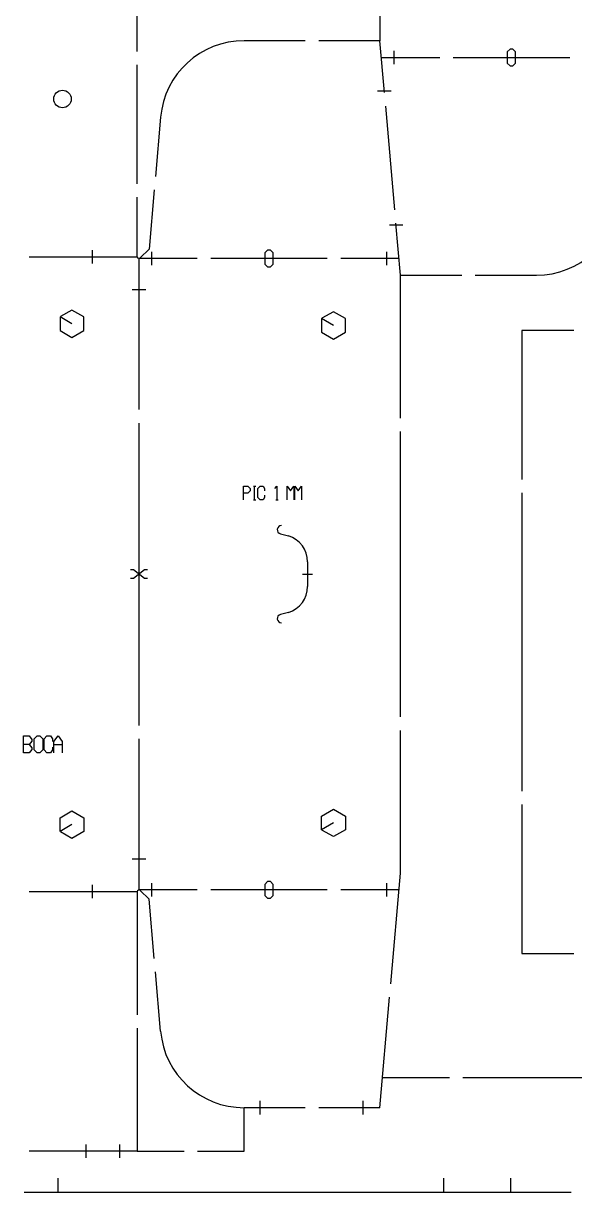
# Model space of a CAD drawing. Extents: x 0 to 3195, y 0 to 922.
# Drawn here: x 2431.2 to 2595.6, y 206.4 to 555.4 of the extents above; entities that cross this region are included whole.
import ezdxf

# ---------------------------------------------------------------- set-up
doc = ezdxf.new("R2010")
doc.units = 0
doc.layers.add('FACA_PONTES', color=4, linetype='CONTINUOUS')

msp = doc.modelspace()

# ---------------------------------------------------------------- linework, layer by layer
at = {"layer": 'FACA_Pontes', "color": 254, "linetype": 'CONTINUOUS', "true_color": 0xffffff}
for p, q in [((2537.56, 592.89), (2537.56, 550.27)), ((2465.18, 547.02), (2465.18, 564.77)), ((2515.29, 550.27), (2497.03, 550.27)), ((2537.56, 550.27), (2519.29, 550.27)), ((2538.91, 534.76), (2537.56, 550.27)), ((2465.18, 507.52), (2465.18, 543.02)), ((2541.98, 499.76), (2539.26, 530.77)), ((2472.13, 527.45), (2470.58, 509.73)), ((2465.18, 485.77), (2465.18, 503.52)), ((2470.23, 505.74), (2468.68, 488.03)), ((2543.68, 480.27), (2542.32, 495.77)), ((2468.68, 488.03), (2466.03, 485.41)), ((2543.68, 437.64), (2543.68, 480.27)), ((2543.68, 480.27), (2561.94, 480.27)), ((2565.94, 480.27), (2584.21, 480.27)), ((2445.68, 465.77), (2442.13, 467.82)), ((2442.13, 467.82), (2442.13, 463.72)), ((2445.68, 469.87), (2442.26, 467.9)), ((2449.23, 467.82), (2445.68, 469.87)), ((2449.23, 463.72), (2449.23, 467.82)), ((2523.68, 469.37), (2520.26, 467.4)), ((2527.23, 467.32), (2523.68, 469.37)), ((2523.68, 465.27), (2520.13, 467.32)), ((2520.13, 467.32), (2520.13, 463.22)), ((2527.23, 463.22), (2527.23, 467.32)), ((2442.13, 463.72), (2445.68, 461.67)), ((2445.68, 461.67), (2449.23, 463.72)), ((2520.13, 463.22), (2523.68, 461.17)), ((2523.68, 461.17), (2527.23, 463.22)), ((2579.85, 463.77), (2579.85, 419.27)), ((2595.35, 463.77), (2579.85, 463.77)), ((2543.68, 348.39), (2543.68, 433.64)), ((2579.85, 415.27), (2579.85, 326.27)), ((2507.86, 403.06), (2510.25, 402.42)), ((2515.94, 394.69), (2515.94, 387.34)), ((2510.25, 379.62), (2507.86, 378.97)), ((2543.68, 301.77), (2543.68, 344.39)), ((2579.85, 322.27), (2579.85, 277.77)), ((2442.13, 318.32), (2445.68, 320.37)), ((2442.13, 314.22), (2442.13, 318.32)), ((2445.68, 320.37), (2449.23, 318.32)), ((2449.23, 318.32), (2449.23, 314.22)), ((2520.13, 318.82), (2523.68, 320.87)), ((2520.13, 314.72), (2520.13, 318.82)), ((2523.68, 320.87), (2527.23, 318.82)), ((2527.23, 318.82), (2527.23, 314.72)), ((2445.68, 316.27), (2442.13, 314.22)), ((2445.68, 312.17), (2442.26, 314.14)), ((2449.23, 314.22), (2445.68, 312.17)), ((2523.68, 316.77), (2520.13, 314.72)), ((2523.68, 312.67), (2520.26, 314.64)), ((2527.23, 314.72), (2523.68, 312.67)), ((2540.79, 268.76), (2543.68, 301.77)), ((2465.18, 296.27), (2465.18, 259.52)), ((2468.68, 294.01), (2466.03, 296.62)), ((2470.23, 276.29), (2468.68, 294.01)), ((2579.85, 277.77), (2595.35, 277.77)), ((2472.13, 254.59), (2470.58, 272.3)), ((2537.56, 231.77), (2540.44, 264.77)), ((2465.18, 255.52), (2465.18, 218.77)), ((2538.34, 240.77), (2558.27, 240.77)), ((2562.27, 240.77), (2602.13, 240.77)), ((2497.03, 218.77), (2497.03, 231.77)), ((2515.29, 231.77), (2497.03, 231.77)), ((2537.56, 231.77), (2519.29, 231.77)), ((2465.18, 218.77), (2432.93, 218.77)), ((2465.18, 218.77), (2479.11, 218.77)), ((2483.11, 218.77), (2497.03, 218.77))]:
    msp.add_line(p, q, dxfattribs=at)
at = {"layer": 'FACA_Pontes', "color": 8, "linetype": 'CONTINUOUS', "true_color": 0x7f7f7f}
for p, q in [((2537.99, 545.27), (2555.39, 545.27)), ((2559.39, 545.27), (2594.17, 545.27)), ((2483.07, 485.27), (2465.68, 485.27)), ((2521.85, 485.27), (2487.07, 485.27)), ((2543.24, 485.27), (2525.85, 485.27)), ((2483.07, 296.77), (2465.68, 296.77)), ((2521.85, 296.77), (2487.07, 296.77)), ((2543.24, 296.77), (2525.85, 296.77))]:
    msp.add_line(p, q, dxfattribs=at)
at = {"layer": 'FACA_Pontes', "color": 4, "linetype": 'CONTINUOUS', "true_color": 0x00ffff}
for p, q in [((2541.78, 543.27), (2541.78, 547.27)), ((2576.36, 547.77), (2575.53, 546.93)), ((2575.53, 546.93), (2575.53, 543.6)), ((2577.19, 547.77), (2576.36, 547.77)), ((2578.02, 546.93), (2577.19, 547.77)), ((2578.02, 543.6), (2578.02, 546.93)), ((2575.53, 543.6), (2576.36, 542.77)), ((2576.36, 542.77), (2577.19, 542.77)), ((2577.19, 542.77), (2578.02, 543.6)), ((2536.86, 535.27), (2540.88, 535.27)), ((2540.36, 495.27), (2544.38, 495.27)), ((2451.68, 487.77), (2451.68, 483.77)), ((2469.46, 487.27), (2469.46, 483.27)), ((2504.05, 487.77), (2503.21, 486.93)), ((2503.21, 486.93), (2503.21, 483.6)), ((2504.88, 487.77), (2504.05, 487.77)), ((2505.71, 486.93), (2504.88, 487.77)), ((2505.71, 483.6), (2505.71, 486.93)), ((2539.46, 487.27), (2539.46, 483.27)), ((2503.21, 483.6), (2504.05, 482.77)), ((2504.05, 482.77), (2504.88, 482.77)), ((2504.88, 482.77), (2505.71, 483.6)), ((2463.68, 476.02), (2467.68, 476.02)), ((2496.83, 417.26), (2498.17, 417.26)), ((2496.83, 413.26), (2496.83, 417.26)), ((2498.17, 417.26), (2498.83, 416.59)), ((2498.83, 415.92), (2498.17, 415.25)), ((2498.83, 416.59), (2498.83, 415.92)), ((2499.83, 417.26), (2500.5, 417.26)), ((2500.16, 413.26), (2500.16, 417.26)), ((2501.16, 416.59), (2501.83, 417.26)), ((2501.16, 413.92), (2501.16, 416.59)), ((2501.83, 417.26), (2502.7, 417.26)), ((2502.7, 417.26), (2503.16, 416.59)), ((2503.16, 416.59), (2503.16, 415.93)), ((2506.16, 416.59), (2506.83, 417.26)), ((2506.83, 417.26), (2506.83, 413.26)), ((2509.83, 413.26), (2509.83, 417.26)), ((2509.83, 417.26), (2510.83, 415.92)), ((2510.83, 415.92), (2511.83, 417.26)), ((2511.83, 417.26), (2511.83, 413.26)), ((2512.16, 413.26), (2512.16, 417.26)), ((2512.16, 417.26), (2513.16, 415.92)), ((2513.16, 415.92), (2514.16, 417.26)), ((2514.16, 417.26), (2514.16, 413.26)), ((2498.17, 415.25), (2496.83, 415.25)), ((2499.83, 413.26), (2500.5, 413.26)), ((2501.83, 413.26), (2501.16, 413.92)), ((2502.7, 413.26), (2501.83, 413.26)), ((2503.16, 413.92), (2502.7, 413.26)), ((2503.16, 414.59), (2503.16, 413.92)), ((2506.5, 413.26), (2507.17, 413.26)), ((2464.02, 392.27), (2463.18, 392.27)), ((2467.35, 389.77), (2464.02, 392.27)), ((2467.35, 392.27), (2464.02, 389.77)), ((2468.18, 392.27), (2467.35, 392.27)), ((2514.44, 391.02), (2517.44, 391.02)), ((2464.02, 389.77), (2463.18, 389.77)), ((2468.18, 389.77), (2467.35, 389.77)), ((2431.21, 337.72), (2431.21, 342.72)), ((2431.21, 342.72), (2432.88, 342.72)), ((2432.88, 342.72), (2433.71, 341.72)), ((2434.46, 341.89), (2435.29, 342.72)), ((2435.29, 342.72), (2436.13, 342.72)), ((2436.13, 342.72), (2436.96, 341.89)), ((2437.38, 341.89), (2438.21, 342.72)), ((2438.21, 342.72), (2439.29, 342.72)), ((2439.29, 342.72), (2439.87, 341.89)), ((2440.29, 341.05), (2441.54, 342.72)), ((2441.54, 342.72), (2442.79, 341.05)), ((2432.88, 340.22), (2431.21, 340.22)), ((2433.71, 341.22), (2432.88, 340.22)), ((2432.88, 340.22), (2433.71, 339.22)), ((2433.71, 338.72), (2432.88, 337.72)), ((2433.71, 341.72), (2433.71, 341.22)), ((2433.71, 339.22), (2433.71, 338.72)), ((2434.46, 338.55), (2434.46, 341.89)), ((2435.29, 337.72), (2434.46, 338.55)), ((2436.96, 338.55), (2436.13, 337.72)), ((2436.96, 341.89), (2436.96, 338.55)), ((2437.38, 338.55), (2437.38, 341.89)), ((2438.21, 337.72), (2437.38, 338.55)), ((2439.87, 338.55), (2439.29, 337.72)), ((2439.87, 341.89), (2439.87, 341.06)), ((2439.87, 339.39), (2439.87, 338.55)), ((2440.29, 337.72), (2440.29, 341.05)), ((2440.29, 340.22), (2442.79, 340.22)), ((2442.79, 341.05), (2442.79, 337.72)), ((2432.88, 337.72), (2431.21, 337.72)), ((2436.13, 337.72), (2435.29, 337.72)), ((2439.29, 337.72), (2438.21, 337.72)), ((2463.68, 306.02), (2467.68, 306.02)), ((2451.68, 298.27), (2451.68, 294.27)), ((2469.46, 298.77), (2469.46, 294.77)), ((2504.05, 299.27), (2503.21, 298.43)), ((2503.21, 298.43), (2503.21, 295.1)), ((2504.88, 299.27), (2504.05, 299.27)), ((2505.71, 298.43), (2504.88, 299.27)), ((2505.71, 295.1), (2505.71, 298.43)), ((2539.46, 298.77), (2539.46, 294.77)), ((2503.21, 295.1), (2504.05, 294.27)), ((2504.05, 294.27), (2504.88, 294.27)), ((2504.88, 294.27), (2505.71, 295.1)), ((2501.82, 229.77), (2501.82, 233.77)), ((2532.56, 229.77), (2532.56, 233.77)), ((2449.97, 216.77), (2449.97, 220.77)), ((2459.97, 216.77), (2459.97, 220.77)), ((2441.56, 206.77), (2441.56, 210.77)), ((2556.56, 206.77), (2556.56, 210.77)), ((2576.56, 206.77), (2576.56, 210.77))]:
    msp.add_line(p, q, dxfattribs=at)
at = {"layer": 'FACA_Pontes', "color": 136, "linetype": 'CONTINUOUS', "true_color": 0x008080}
for p, q in [((2432.93, 485.77), (2465.18, 485.77)), ((2465.68, 485.27), (2465.68, 440.14)), ((2465.68, 436.14), (2465.68, 345.89)), ((2465.68, 341.89), (2465.68, 296.77)), ((2432.93, 296.27), (2465.18, 296.27))]:
    msp.add_line(p, q, dxfattribs=at)
at = {"layer": 'FACA_Pontes', "color": 16, "linetype": 'CONTINUOUS', "true_color": 0x800000}
msp.add_line((2594.56, 206.42), (2431.46, 206.42), dxfattribs=at)
msp.add_circle((2442.86, 532.87), 2.6, dxfattribs=at)
at = {"layer": 'FACA_Pontes', "color": 254, "linetype": 'CONTINUOUS', "true_color": 0xffffff}
for centre, radius, start, end in [((2497.03, 525.27), 25, 90, 175), ((2584.21, 505.27), 25, 270, 355), ((2465.68, 485.77), 0.5, 180.0001, 314.7093), ((2508.18, 404.27), 1.25, 90, 255.001), ((2508.06, 394.85), 7.88, 358.863, 73.8627), ((2508.06, 387.19), 7.88, 286.1365, 1.1369), ((2508.18, 377.77), 1.25, 104.999, 270), ((2465.68, 296.27), 0.5, 45.2907, 179.9999), ((2497.03, 256.77), 25, 185, 270)]:
    msp.add_arc(centre, radius, start, end, dxfattribs=at)

doc.saveas('drawing.dxf')
